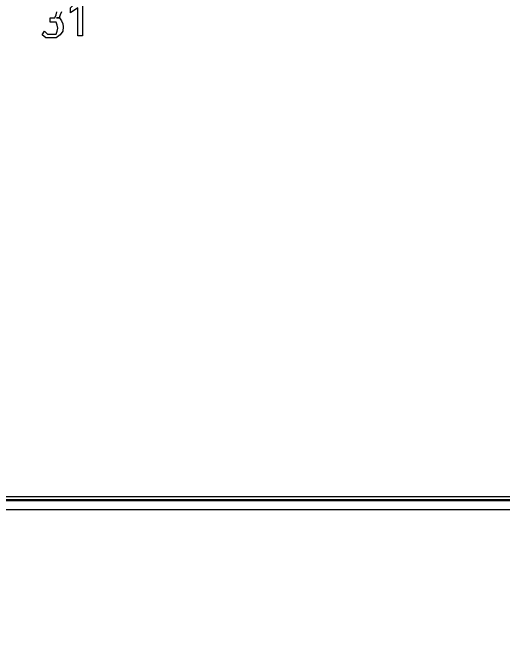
# Model space of a CAD drawing. Extents: x -0.82 to 6.83, y -0.63 to 7.9.
# Drawn here: x 2.894 to 3.321, y 4.644 to 5.197 of the extents above; entities that cross this region are included whole.
import ezdxf

# ---------------------------------------------------------------- set-up
doc = ezdxf.new("R2010")
doc.units = 0
doc.layers.add('Grid', color=7, linetype='CONTINUOUS')

msp = doc.modelspace()

# ---------------------------------------------------------------- linework, layer by layer
at = {"layer": 'Grid', "color": 1}
for points in [[(3.35686, 4.763925), (3.14543, 4.763925), (2.933491, 4.763925), (2.724698, 4.763925), (2.712043, 4.763925), (2.490595, 4.763925), (2.503777, 4.967442), (2.51643, 5.17096), (2.529612, 5.373948), (2.542266, 5.577466), (2.543848, 5.786248), (2.544904, 5.995058), (2.547539, 6.202253), (2.550174, 6.409474), (2.547539, 6.61614), (2.54543, 6.822833), (2.53963, 7.033203), (2.533831, 7.243573), (2.533831, 7.247807)], [(2.936138, 5.197815), (2.935079, 5.195169), (2.934021, 5.192523), (2.931904, 5.192523), (2.93455, 5.192523), (2.936138, 5.189878), (2.937196, 5.187232), (2.937725, 5.184586), (2.937196, 5.180882), (2.935079, 5.177707), (2.931388, 5.175061), (2.926644, 5.175061), (2.922427, 5.175061), (2.919265, 5.177707), (2.921382, 5.180882), (2.924028, 5.178236), (2.926673, 5.178236), (2.929319, 5.178236), (2.931436, 5.178236), (2.932494, 5.180882), (2.933023, 5.183528), (2.932494, 5.186173), (2.931436, 5.188819), (2.929319, 5.188819), (2.926673, 5.188819), (2.926144, 5.188819), (2.926144, 5.192523), (2.92879, 5.192523), (2.930378, 5.192523), (2.931436, 5.195169), (2.931965, 5.197815)], [(2.481632, 3.077285), (2.481632, 3.109961), (2.481632, 3.285539), (2.481632, 3.318241), (2.481632, 3.494348), (2.482158, 3.526495), (2.482158, 3.702602), (2.482158, 3.734749), (2.482158, 3.910855), (2.482158, 3.943029), (2.483741, 4.119638), (2.484267, 4.150753), (2.485849, 4.327918), (2.486376, 4.359033), (2.487958, 4.536171), (2.488487, 4.566757), (2.490596, 4.77554), (2.712043, 4.77554), (2.724701, 4.77554), (2.933494, 4.77554), (3.145452, 4.77554), (3.35688, 4.77554)]]:
    msp.add_lwpolyline(points, dxfattribs=at)
for points in [[(3.35688, 4.771809), (3.145451, 4.771809), (2.933494, 4.771809), (2.7247, 4.771809), (2.712045, 4.771809), (2.490594, 4.771809), (2.503775, 4.975327), (2.516433, 5.178844), (2.529614, 5.381833), (2.542268, 5.58535), (2.752116, 5.582704), (2.961437, 5.582704), (3.171285, 5.579529), (3.38166, 5.576884), (3.375334, 5.374954), (3.369534, 5.173553), (3.363208, 4.971623)], [(2.954583, 5.208372), (2.954583, 5.176754), (2.950366, 5.176754), (2.950366, 5.201096), (2.944039, 5.196863), (2.944039, 5.201096), (2.946685, 5.203742), (2.949331, 5.206388), (2.951448, 5.209033), (2.953035, 5.211679)], [(2.712045, 4.772868), (2.7247, 4.772868), (2.933493, 4.772868), (3.14545, 4.772868), (3.35688, 4.772868), (3.35688, 4.532441), (3.35688, 4.323658), (3.357409, 4.114875), (3.357409, 3.906622), (3.149142, 3.906622), (2.940349, 3.906622), (2.731556, 3.906622), (2.482164, 3.906622), (2.482164, 3.938795), (2.483746, 4.115405), (2.484273, 4.14652), (2.485855, 4.323685), (2.486382, 4.3548), (2.487964, 4.531938), (2.48849, 4.562524), (2.490599, 4.771307)]]:
    msp.add_lwpolyline(points, close=True, dxfattribs=at)

doc.saveas('drawing.dxf')
